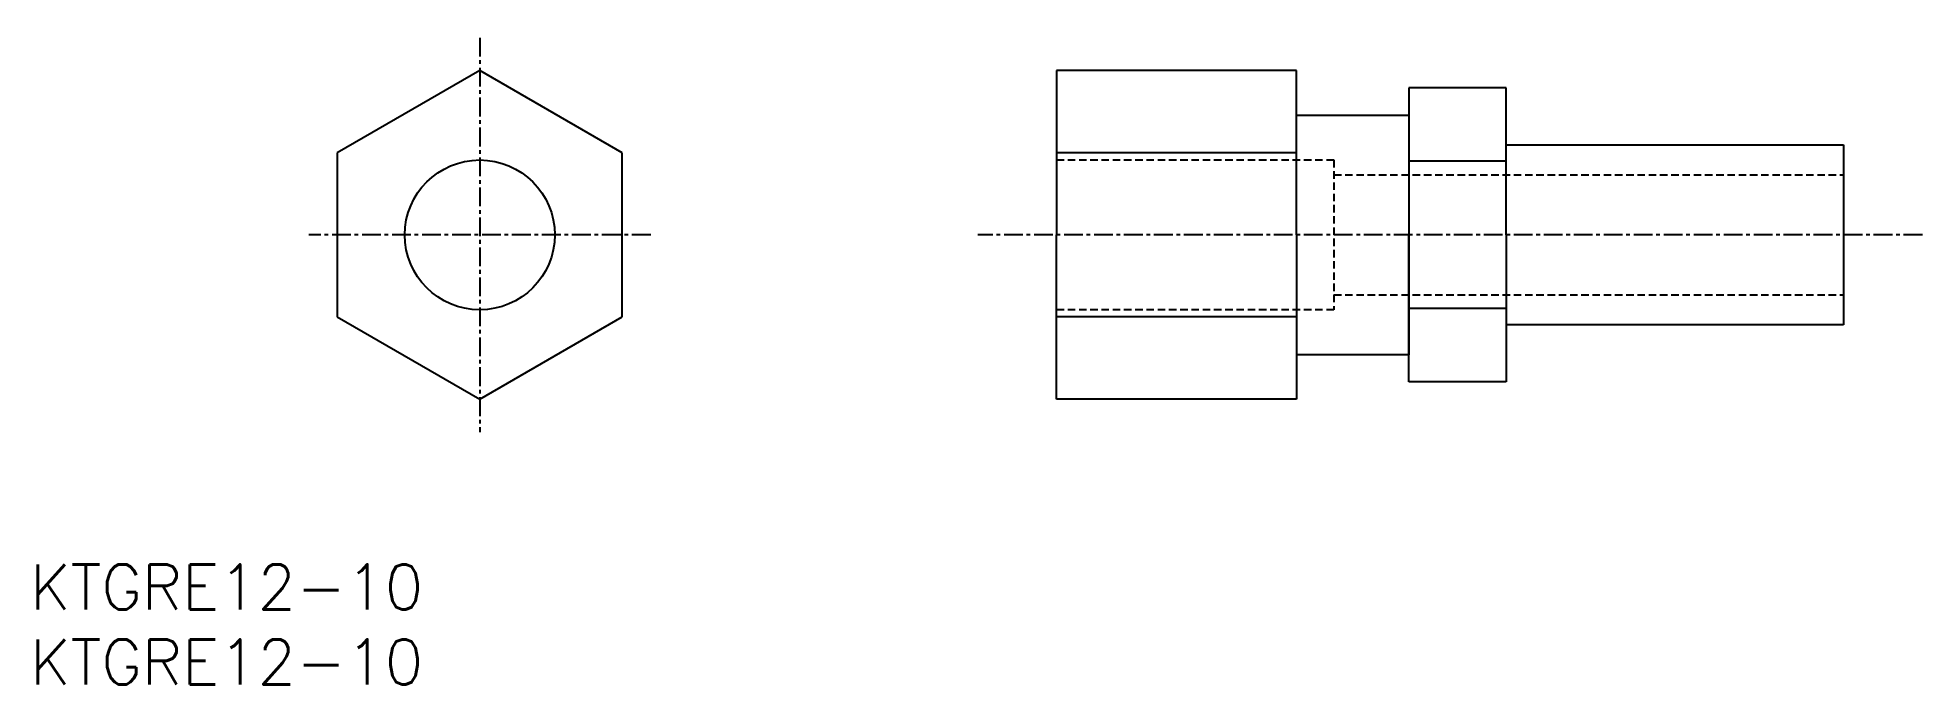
# Model space of a CAD drawing. Extents: x 1 to 126, y 0 to 43.
import ezdxf

# ---------------------------------------------------------------- set-up
doc = ezdxf.new("R2010")
doc.units = 0
doc.linetypes.add('CENTER', pattern=[2, 1.25, -0.25, 0.25, -0.25])
doc.linetypes.add('DASHED', pattern=[0.75, 0.5, -0.25])
doc.layers.get('0').update_dxf_attribs({"linetype": 'CONTINUOUS'})
doc.layers.add('CENTER', color=1, linetype='CENTER')
doc.styles.get("Standard").update_dxf_attribs({"font": 'txt.shx'})

# ---------------------------------------------------------------- blocks, each defined once
blk = doc.blocks.new('*U5')
at = {"color": 7, "linetype": 'CONTINUOUS'}
blk.add_text('KTGRE12-10', height=3, dxfattribs=at).set_placement((0, 0))
blk = doc.blocks.new('*U6')
at = {"color": 7, "linetype": 'CONTINUOUS'}
blk.add_text('KTGRE12-10', height=3, dxfattribs=at).set_placement((0, 5))

msp = doc.modelspace()

# ---------------------------------------------------------------- linework, layer by layer
at = {"color": 7, "linetype": 'CONTINUOUS'}
for p, q in [((30, 40.97), (20.5, 35.48)), ((39.5, 35.48), (30, 40.97)), ((84.47, 40.97), (68.47, 40.97)), ((68.47, 40.97), (68.47, 35.48)), ((84.47, 35.48), (84.47, 40.97)), ((98.47, 39.81), (91.97, 39.81)), ((91.97, 39.81), (91.97, 38)), ((98.47, 34.91), (98.47, 39.81)), ((84.47, 38), (91.96, 38)), ((91.96, 38), (91.96, 22)), ((91.96, 38), (91.97, 38)), ((91.97, 38), (91.97, 34.91)), ((20.5, 35.48), (20.5, 24.52)), ((39.5, 24.52), (39.5, 35.48)), ((84.47, 35.48), (68.47, 35.48)), ((68.47, 35.48), (68.47, 35)), ((84.47, 30), (84.47, 35.48)), ((98.47, 36), (120.97, 36)), ((120.97, 36), (120.97, 24)), ((68.47, 35), (68.47, 30)), ((98.47, 34.91), (91.97, 34.91)), ((91.97, 34.91), (91.97, 30)), ((98.47, 30), (98.47, 34.91)), ((68.47, 25), (68.47, 30)), ((84.47, 30), (84.47, 24.52)), ((91.97, 25.09), (91.97, 30)), ((98.47, 30), (98.47, 25.09)), ((20.5, 24.52), (30, 19.03)), ((30, 19.03), (39.5, 24.52)), ((68.47, 24.52), (68.47, 25)), ((68.47, 19.03), (68.47, 24.52)), ((84.47, 24.52), (68.47, 24.52)), ((84.47, 24.52), (84.47, 19.03)), ((98.47, 25.09), (91.97, 25.09)), ((91.97, 22), (91.97, 25.09)), ((98.47, 25.09), (98.47, 20.19)), ((120.97, 24), (98.47, 24)), ((91.96, 22), (84.47, 22)), ((91.96, 22), (91.97, 22)), ((91.97, 20.19), (91.97, 22)), ((98.47, 20.19), (91.97, 20.19)), ((84.47, 19.03), (68.47, 19.03))]:
    msp.add_line(p, q, dxfattribs=at)
at = {"color": 3, "linetype": 'DASHED'}
for p, q in [((68.47, 35), (86.97, 35)), ((86.97, 35), (86.97, 25)), ((86.97, 34), (120.97, 34)), ((86.97, 26), (120.97, 26)), ((86.97, 25), (68.47, 25))]:
    msp.add_line(p, q, dxfattribs=at)
at = {"color": 7, "linetype": 'CONTINUOUS'}
msp.add_circle((30, 30), 5, dxfattribs=at)
at = {"layer": 'CENTER', "color": 1, "linetype": 'CENTER'}
for p, q in [((30, 43.16), (30, 16.84)), ((41.4, 30), (18.6, 30)), ((126.22, 30), (63.22, 30))]:
    msp.add_line(p, q, dxfattribs=at)

# ---------------------------------------------------------------- block references
at = {"color": 7, "linetype": 'CONTINUOUS'}
for name in ['*U6', '*U5']:
    msp.add_blockref(name, (0, 0), dxfattribs=at)

doc.saveas('drawing.dxf')
